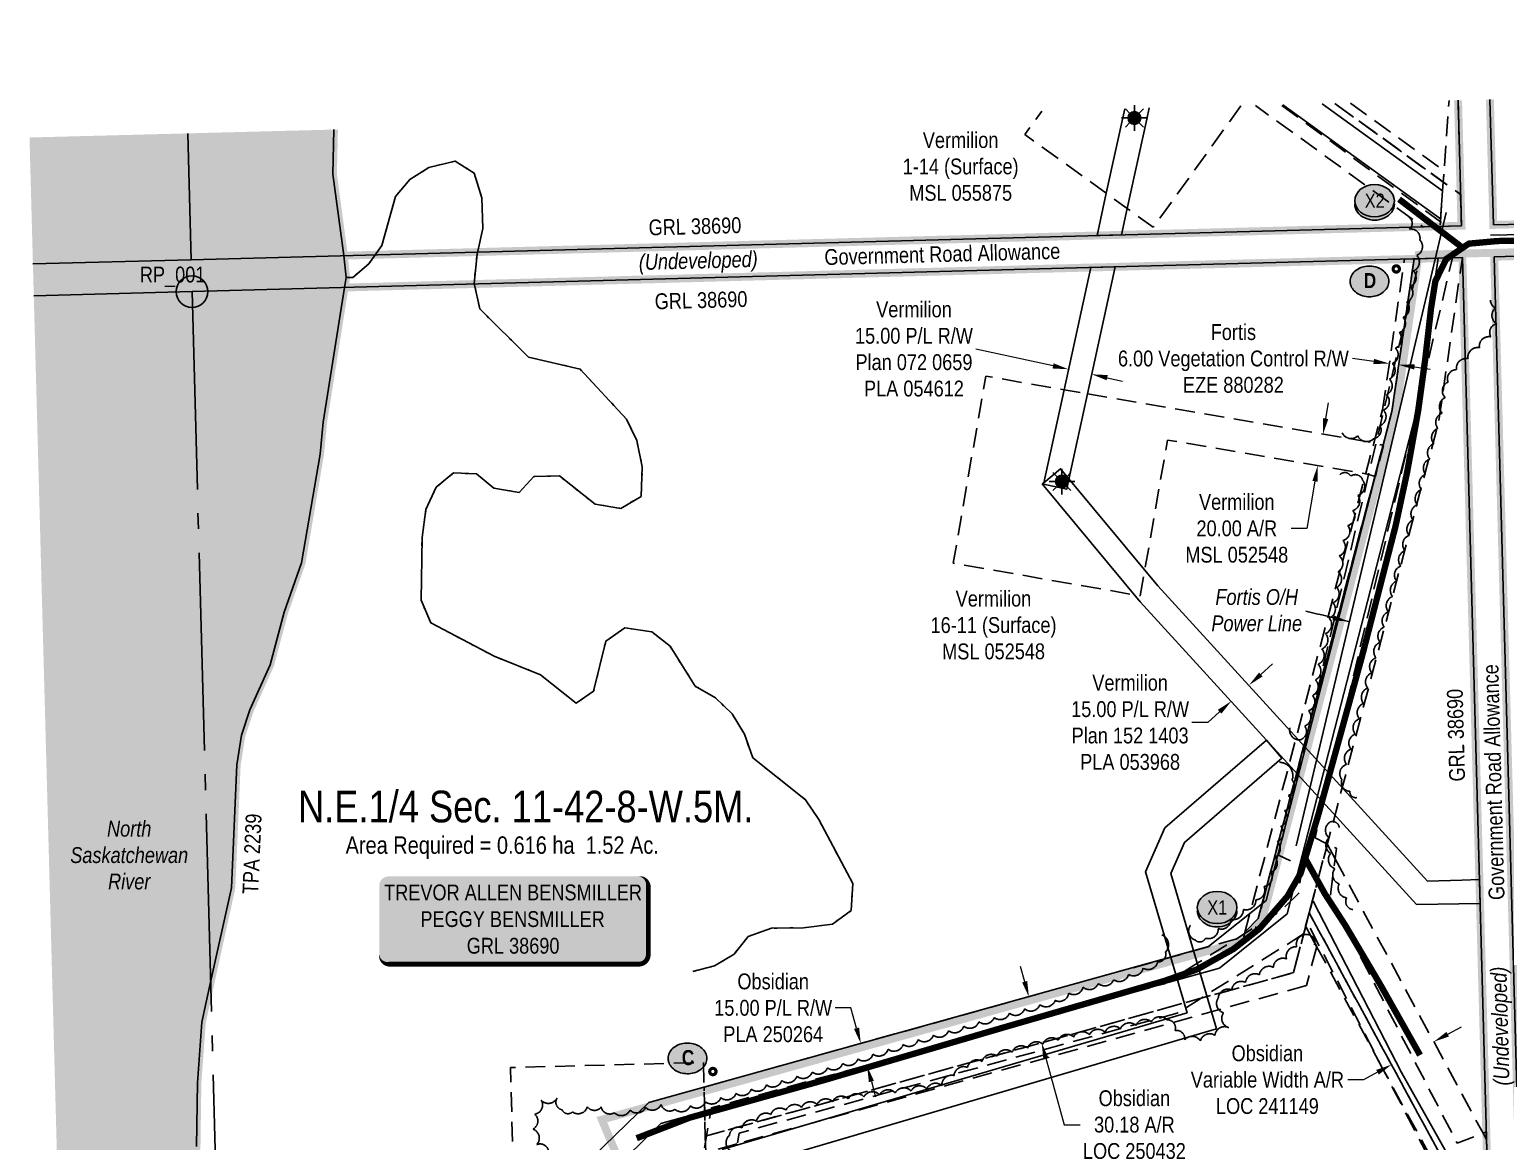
# Model space of a CAD drawing. Extents: x 632269 to 650517, y 5825252 to 5832959.
# Drawn here: x 632269 to 633201, y 5830186 to 5830888 of the extents above; entities that cross this region are included whole.
import ezdxf
from ezdxf.enums import TextEntityAlignment as Align

# ---------------------------------------------------------------- set-up
doc = ezdxf.new("R2010")
doc.units = 0
doc.header["$LTSCALE"] = 5
doc.header["$PDMODE"] = 35
doc.header["$PDSIZE"] = 10
for name, pattern in [('0', [1, 1, 0]), ('CENTERLINEX3', [5, 2.5, -1, 0.5, -1]), ('foc-ACCESSROAD', [3.75, 2.5, -1.25]), ('foc-FLOWLINE', [3.75, 2.5, -1.25]), ('foc-QUARTERLINE', [33, 25, -3, 2, -3]), ('foc-WHEELTRACKS', [2, 0.4, -1.6])]:
    doc.linetypes.add(name, pattern=pattern)
doc.layers.get('Defpoints').update_dxf_attribs({"color": 9})
for name, color, linetype in [('35', 37, 'Continuous'), ('AS-OWNER', 7, 'Continuous'), ('AS-POWER', 104, 'foc-POWER'), ('AS-POWER-T', 104, 'Continuous'), ('AS-ROADS', 254, 'Continuous'), ('C-AR', 13, 'foc-ACCESSROAD'), ('C-FLOWLINE', 13, 'foc-FLOWLINE'), ('C-RW', 13, 'Continuous'), ('C-SYMBOL', 7, 'Continuous'), ('C-WS', 13, 'foc-ACCESSROAD'), ('C-WS-S', 8, 'Continuous'), ('F-EZE', 190, 'foc-FLOWLINE'), ('F-RW', 190, 'Continuous'), ('F-VCE', 190, 'foc-FLOWLINE'), ('F-WS', 190, 'foc-ACCESSROAD'), ('L-AREAREQUIRED', 7, 'Continuous'), ('L-ROAD-T', 7, 'Continuous'), ('L-SEC', 7, 'Continuous'), ('L-SECQ', 8, 'foc-QUARTERLINE'), ('P-CROSSINGS', 250, 'Continuous'), ('P-PROPOSED-WL1', 10, 'Continuous'), ('P-STATION', 7, 'Continuous'), ('T-BUSH', 110, '0'), ('T-WATER', 160, 'Continuous'), ('T-WATER-H', 133, 'Continuous'), ('T-WATER-P3', 160, 'foc-WHEELTRACKS'), ('T-WATER-T', 170, 'Continuous')]:
    doc.layers.add(name, color=color, linetype=linetype)
doc.layers.add('AS-FMA BOUNDARY', color=7, linetype='CENTERLINEX3', true_color=0x008f47, transparency=0.7)
doc.layers.add('AS-TRAPPER BOUNDARY', color=7, linetype='CENTERLINEX3', true_color=0xb85c00, transparency=0.6)
for name, color, linetype, true_color in [('AS-FMA-T', 7, 'Continuous', 0x00b386), ('AS-TRAPPER-T', 7, 'Continuous', 0xc26100), ('P-PROPOSED-WL4', 7, 'Continuous', 0x5b5bc8)]:
    doc.layers.add(name, color=color, linetype=linetype, true_color=true_color)
for name, color, linetype, lineweight in [('C-AR-T', 13, 'Continuous', 9), ('C-RW-T', 13, 'Continuous', 9), ('F-RW-T', 190, 'Continuous', 9), ('F-VCE-T', 190, 'Continuous', 9), ('F-WS-T', 190, 'Continuous', 9), ('T-TEXT', 48, 'Continuous', 18)]:
    doc.layers.add(name, color=color, linetype=linetype, lineweight=lineweight)
doc.styles.add('100L', font='ARIALN.TTF', dxfattribs={"height": 11})
doc.styles.add('175L', font='ARIALN.TTF', dxfattribs={"height": 20})
doc.styles.add('80', font='ARIALN.TTF', dxfattribs={"height": 10})
doc.styles.add('80CG', font='ARIALN.TTF', dxfattribs={"height": 10})
doc.styles.add('80L', font='ARIALN.TTF', dxfattribs={"height": 10})
doc.styles.add('80LS', font='ARIALNI.TTF', dxfattribs={"height": 10})
doc.styles.add('BOLD', font='ARIALNB.TTF')
doc.styles.add('Crossing', font='ARIALN.TTF', dxfattribs={"height": 10})
doc.styles.add('foc-LtypeFont', font='ARIALN.TTF', dxfattribs={"height": 7.35})
doc.linetypes.add('foc-POWER', pattern='A,6,-1,["P",foc-LtypeFont,S=0.2,R=0,X=-0.625,Y=-0.75],-1.24,4', length=12.24)
doc.linetypes.add('foc-TOPO-flowdirection-NOLINE', pattern='A,0,[">",foc-LtypeFont,S=0.3,R=0,X=0,Y=-0.945],-20,[">",foc-LtypeFont,S=0.3,R=0,X=0,Y=-0.945],0', length=20)
doc.dimstyles.new('Compass 5 000', dxfattribs={"dimscale": 5, "dimtxt": 9, "dimasz": 2, "dimexe": 0.2, "dimexo": 0.0625, "dimgap": 0.5, "dimtad": 0, "dimtih": 1, "dimtoh": 1, "dimzin": 0, "dimdsep": 46, "dimtxsty": '80CG', "dimcen": 0.1, "dimse1": 1, "dimse2": 1, "dimclrd": 256, "dimclrt": 256, "dimaunit": 1, "dimadec": 4, "dimazin": 0, "dimtfac": 0.06, "dimtofl": 0, "dimtmove": 0, "dimatfit": 1, "dimfxl": 0.2, "dimtolj": 1, "dimtzin": 0, "dimlwd": -1, "dimarcsym": 0})

# ---------------------------------------------------------------- blocks, each defined once
blk = doc.blocks.new('label_road_undeveloped')
at = {"layer": 'L-ROAD-T', "style": '80L'}
blk.add_text('Government Road Allowance', height=10, dxfattribs=at).set_placement((0, 0), align=Align.MIDDLE_CENTER)
at = {"layer": 'T-TEXT', "style": '80LS'}
blk.add_text('(Undeveloped)', height=10, dxfattribs=at).set_placement((-154.19, 0), align=Align.MIDDLE_CENTER)
blk = doc.blocks.new('*D383')
at = {"layer": 'C-AR-T', "transparency": 16777216}
for p, q in [((633164.59, 5830253.79), (633173.39, 5830258.56)), ((633120.29, 5830229.79), (633111.5, 5830225.03)), ((633111.5, 5830225.03), (633101.5, 5830225.03))]:
    blk.add_line(p, q, dxfattribs=at)
for points in [[(633163.8, 5830255.26), (633165.39, 5830252.33), (633155.8, 5830249.03)], [(633119.5, 5830231.26), (633121.09, 5830228.33), (633129.09, 5830234.56)]]:
    blk.add_solid(points, dxfattribs=at)
at = {"layer": 'Defpoints', "color": 0, "transparency": 16777216}
for p in [(633153.69, 5830252.93), (633126.98, 5830238.45), (633129.09, 5830234.56)]:
    blk.add_point(p, dxfattribs=at)
at = {"layer": 'C-AR-T', "transparency": 16777216, "insert": (633050.72, 5830225.03), "char_height": 10, "width": 483.5832, "attachment_point": 5, "style": '80CG'}
blk.add_mtext('\\A1;Obsidian\\PVariable Width A/R\\PLOC 241149', dxfattribs=at)
blk = doc.blocks.new('*D384')
at = {"layer": 'C-AR-T', "transparency": 16777216}
for p, q in [((632897.44, 5830286.98), (632894.77, 5830296.62)), ((632910.83, 5830238.62), (632922.45, 5830196.63)), ((632922.45, 5830196.63), (632932.45, 5830196.63))]:
    blk.add_line(p, q, dxfattribs=at)
for points in [[(632899.04, 5830287.42), (632895.83, 5830286.53), (632900.11, 5830277.34)], [(632912.43, 5830239.07), (632909.22, 5830238.18), (632908.16, 5830248.26)]]:
    blk.add_solid(points, dxfattribs=at)
at = {"layer": 'Defpoints', "color": 0, "transparency": 16777216}
for p in [(632900.11, 5830277.34), (632753.42, 5830236.73), (632761.47, 5830207.65)]:
    blk.add_point(p, dxfattribs=at)
at = {"layer": 'C-AR-T', "transparency": 16777216, "insert": (632966.72, 5830196.63), "char_height": 10, "width": 452.2735, "attachment_point": 5, "style": '80CG'}
blk.add_mtext('\\A1;Obsidian\\P30.18 A/R\\PLOC 250432', dxfattribs=at)
blk = doc.blocks.new('*D387')
at = {"layer": 'C-RW-T', "transparency": 16777216}
for p, q in [((632787.68, 5830270.41), (632777.68, 5830270.41)), ((632791.24, 5830257.62), (632787.68, 5830270.41)), ((632800.62, 5830223.9), (632803.3, 5830214.27))]:
    blk.add_line(p, q, dxfattribs=at)
for points in [[(632792.85, 5830258.06), (632789.63, 5830257.17), (632793.92, 5830247.98)], [(632802.23, 5830224.35), (632799.02, 5830223.46), (632797.94, 5830233.54)]]:
    blk.add_solid(points, dxfattribs=at)
at = {"layer": 'Defpoints', "color": 0, "transparency": 16777216}
for p in [(632862.57, 5830267.09), (632793.92, 5830247.98), (632866.59, 5830252.64)]:
    blk.add_point(p, dxfattribs=at)
at = {"layer": 'C-RW-T', "transparency": 16777216, "insert": (632738.6, 5830270.41), "char_height": 10, "attachment_point": 5, "style": '80CG'}
blk.add_mtext('\\A1;Obsidian\\P15.00 P/L R/W\\PPLA 250264', dxfattribs=at)
blk = doc.blocks.new('*D391')
at = {"layer": 'Defpoints', "color": 0, "transparency": 16777216}
for p in [(633009.1, 5830507.51), (632997.94, 5830497.41), (633027.97, 5830464.21)]:
    blk.add_point(p, dxfattribs=at)
at = {"layer": 'F-RW-T', "transparency": 16777216}
for p, q in [((633046.55, 5830481.02), (633053.96, 5830487.73)), ((633020.55, 5830457.51), (633013.1, 5830450.76)), ((633013.1, 5830450.76), (633003.1, 5830450.76))]:
    blk.add_line(p, q, dxfattribs=at)
for points in [[(633045.43, 5830482.26), (633047.67, 5830479.79), (633039.13, 5830474.32)], [(633019.43, 5830458.74), (633021.67, 5830456.27), (633027.97, 5830464.21)]]:
    blk.add_solid(points, dxfattribs=at)
at = {"layer": 'F-RW-T', "transparency": 16777216, "insert": (632964.02, 5830450.76), "char_height": 10, "attachment_point": 5, "style": '80CG'}
blk.add_mtext('\\A1;Vermilion\\P15.00 P/L R/W\\PPlan 152 1403\\PPLA 053968', dxfattribs=at)
blk = doc.blocks.new('*D392')
at = {"layer": 'Defpoints', "color": 0, "transparency": 16777216}
for p in [(632929.17, 5830692.46), (632943.82, 5830689.27), (632925.11, 5830673.86)]:
    blk.add_point(p, dxfattribs=at)
at = {"layer": 'F-RW-T', "transparency": 16777216}
for p, q in [((632915.34, 5830675.99), (632866.58, 5830686.61)), ((632949.54, 5830668.54), (632959.31, 5830666.41))]:
    blk.add_line(p, q, dxfattribs=at)
for points in [[(632915.7, 5830677.62), (632914.99, 5830674.36), (632925.11, 5830673.86)], [(632949.89, 5830670.17), (632949.18, 5830666.91), (632939.77, 5830670.67)]]:
    blk.add_solid(points, dxfattribs=at)
at = {"layer": 'F-RW-T', "transparency": 16777216, "insert": (632827.5, 5830686.61), "char_height": 10, "attachment_point": 5, "style": '80CG'}
blk.add_mtext('\\A1;Vermilion\\P15.00 P/L R/W\\PPlan 072 0659\\PPLA 054612', dxfattribs=at)
blk = doc.blocks.new('*D395')
at = {"layer": 'Defpoints', "color": 0, "transparency": 16777216}
for p in [(633127.76, 5830677.47), (633128.24, 5830681.01), (633134.19, 5830680.21)]:
    blk.add_point(p, dxfattribs=at)
at = {"layer": 'F-VCE-T', "transparency": 16777216}
for p, q in [((633117.85, 5830678.8), (633104.4, 5830680.6)), ((633143.62, 5830675.34), (633153.54, 5830674.01))]:
    blk.add_line(p, q, dxfattribs=at)
for points in [[(633118.07, 5830680.45), (633117.63, 5830677.14), (633127.76, 5830677.47)], [(633143.85, 5830676.99), (633143.4, 5830673.69), (633133.71, 5830676.67)]]:
    blk.add_solid(points, dxfattribs=at)
at = {"layer": 'F-VCE-T', "transparency": 16777216, "insert": (633029.25, 5830680.6), "char_height": 10, "attachment_point": 5, "style": '80CG'}
blk.add_mtext('\\A1;Fortis\\P6.00 Vegetation Control R/W\\PEZE 880282', dxfattribs=at)
blk = doc.blocks.new('*D396')
at = {"layer": 'Defpoints', "color": 0, "transparency": 16777216}
for p in [(633059.26, 5830637.38), (633055.87, 5830617.5), (633082.47, 5830612.96)]:
    blk.add_point(p, dxfattribs=at)
at = {"layer": 'F-WS-T', "transparency": 16777216}
for p, q in [((633087.55, 5830642.69), (633089.24, 5830652.55)), ((633080.79, 5830603.1), (633075.7, 5830573.31)), ((633075.7, 5830573.31), (633065.7, 5830573.31))]:
    blk.add_line(p, q, dxfattribs=at)
for points in [[(633085.91, 5830642.97), (633089.19, 5830642.41), (633085.87, 5830632.83)], [(633079.15, 5830603.38), (633082.43, 5830602.82), (633082.47, 5830612.96)]]:
    blk.add_solid(points, dxfattribs=at)
at = {"layer": 'F-WS-T', "transparency": 16777216, "insert": (633031.4, 5830573.31), "char_height": 10, "attachment_point": 5, "style": '80CG'}
blk.add_mtext('\\A1;Vermilion\\P20.00 A/R\\PMSL 052548', dxfattribs=at)
blk = doc.blocks.new('GAS')
h = blk.add_hatch(color=255)
h.dxf.hatch_style = 1
edge = h.paths.add_edge_path()
edge.add_arc((0, 0), 0.9, 0, 360)
for p, q in [((-0.81, 0), (-1.62, 0)), ((-0.57, 0.57), (-1.14, 1.14)), ((0, 0.81), (0, 1.62)), ((0.57, 0.57), (1.14, 1.14)), ((1.62, 0), (0.81, 0)), ((-0.57, -0.57), (-1.14, -1.14)), ((0, -0.81), (0, -1.62)), ((1.14, -1.14), (0.57, -0.57))]:
    blk.add_line(p, q)
blk.add_circle((0, 0), 0.8)
blk = doc.blocks.new('AA')
at = {"const_width": 4}
blk.add_lwpolyline([(-1, 0, 1), (1, 0, 1)], format="xyb", close=True, dxfattribs=at)
blk.add_circle((0, 0), 2)
blk = doc.blocks.new('Route_Letters')
h = blk.add_hatch(color=255)
h.dxf.hatch_style = 1
edge = h.paths.add_edge_path()
edge.add_ellipse((-0.12, 0.46), major_axis=(-11.97, 0), ratio=0.789318, start_angle=0, end_angle=360)
at = {"color": 5}
blk.add_open_spline([(-12.34, 0.46), (-12.34, -0.25), (-12.24, -0.97), (-11.72, -2.79), (-11.14, -3.88), (-9.56, -5.81), (-8.54, -6.66), (-6.22, -8.02), (-4.9, -8.54), (-2.12, -9.17), (-0.66, -9.3), (2.22, -9.13), (3.64, -8.84), (6.27, -7.89), (7.48, -7.22), (9.54, -5.6), (10.38, -4.64), (11.6, -2.54), (11.97, -1.4), (12.18, 0.91), (12.02, 2.08), (11.2, 4.3), (10.54, 5.35), (8.8, 7.2), (7.72, 7.99), (5.29, 9.24), (3.93, 9.68), (1.11, 10.18), (-0.35, 10.23), (-3.22, 9.91), (-4.61, 9.55), (-7.16, 8.47), (-8.32, 7.75), (-10.24, 6.02), (-11, 5.02), (-12.05, 2.86), (-12.32, 1.7), (-12.34, 0.52), (-12.34, 0.49), (-12.34, 0.46)], degree=3, knots=[0, 0, 0, 0, 0.219529, 0.219529, 0.575727, 0.575727, 0.931924, 0.931924, 1.288121, 1.288121, 1.644318, 1.644318, 2.000515, 2.000515, 2.356712, 2.356712, 2.712909, 2.712909, 3.069107, 3.069107, 3.425304, 3.425304, 3.781501, 3.781501, 4.137698, 4.137698, 4.493895, 4.493895, 4.850092, 4.850092, 5.20629, 5.20629, 5.562487, 5.562487, 5.918684, 5.918684, 6.274881, 6.274881, 6.283185, 6.283185, 6.283185, 6.283185], dxfattribs=at)
at = {"color": 14, "style": 'BOLD'}
blk.add_attdef('A', text='', height=9.5, dxfattribs=at).set_placement((0.22, 0.98), align=Align.MIDDLE)
blk = doc.blocks.new('*U839')
h = blk.add_hatch(color=59)
edge = h.paths.add_edge_path()
edge.add_line((-79, -28.5), (79, -28.5))
edge.add_arc((79, -22.5), 6, 270, 360)
edge.add_line((85, -22.5), (85, 21))
edge.add_arc((79, 21), 6, 0, 90)
edge.add_line((79, 27), (-79, 27))
edge.add_arc((-79, 21), 6, 90, 180)
edge.add_line((-85, 21), (-85, -22.5))
edge.add_arc((-79, -22.5), 6, 180, 270)
at = {"color": 1, "flags": 128}
blk.add_lwpolyline([(-79, -28.5, 3, 3, 0), (79, -28.5, 3, 3, 0.414214), (85, -22.5, 3, 3, 0), (85, 21, 3, 0, 0.414214), (79, 27, 0, 0, 0), (-79, 27, 0, 0, 0.414214), (-85, 21, 0, 0, 0), (-85, -22.5, 0, 3, 0.414214)], format="xyseb", close=True, dxfattribs=at)
blk.add_lwpolyline([(-23.59, -2.98, 0, 7.5, 0), (0, 0, 0, 0, 0)], format="xyseb", dxfattribs=at)
at = {"color": 1, "style": '80'}
blk.add_attdef('ENTER_TEXT_001', (-37.03, -4.99), '', height=10, dxfattribs=at)
blk = doc.blocks.new('xing2')
h = blk.add_hatch(color=50)
h.dxf.hatch_style = 1
edge = h.paths.add_edge_path()
edge.add_ellipse((0, 0), major_axis=(-12.5, 0), ratio=0.816297, start_angle=0, end_angle=360)
h = blk.add_hatch(color=250)
h.dxf.hatch_style = 1
edge = h.paths.add_edge_path()
edge.add_ellipse((0, -2.05), major_axis=(-12.5, 0), ratio=0.816297, start_angle=0, end_angle=180)
edge.add_line((12.5, -2.05), (12.5, 0))
edge.add_ellipse((0, 0), major_axis=(-12.5, 0), ratio=0.816297, start_angle=0, end_angle=180, ccw=False)
edge.add_line((-12.5, 0), (-12.5, -2.05))
at = {"color": 250}
blk.add_ellipse((0, 0), major_axis=(-12.5, 0), ratio=0.816297, dxfattribs=at)
blk.add_ellipse((0, -2.05), major_axis=(-12.5, 0), ratio=0.816297, start_param=0, end_param=3.141593, dxfattribs=at)
at = {"color": 250, "style": 'Crossing'}
blk.add_attdef('CROSSING', text='', height=9, dxfattribs=at).set_placement((0.09, 0.02), align=Align.MIDDLE_CENTER)
at = {"color": 250, "style": 'Crossing', "flags": 1}
for tag, p in [('OWNER', (0.09, -12.49)), ('DESCRIPTION', (0.09, -25.77)), ('LOCATION', (0.09, -39.3)), ('DWG_REF', (0.09, -52.84))]:
    blk.add_attdef(tag, text='', height=9, dxfattribs=at).set_placement(p, align=Align.MIDDLE_CENTER)

msp = doc.modelspace()

# ---------------------------------------------------------------- hatches: boundary and pattern name
at = {"layer": 'P-PROPOSED-WL1', "linetype": 'Continuous'}
h = msp.add_hatch(color=256, dxfattribs=at)
h.dxf.hatch_style = 1
h.paths.add_polyline_path([(633143.391, 5830743.585), (633148.462, 5830743.72), (633134.27, 5830646.122), (633049.475, 5830324.253), (633035.427, 5830310.009), (632633.768, 5830198.22), (632669.413, 5830113.394), (632394.867, 5830106.308), (632392.074, 5830111.236), (632661.971, 5830118.202), (632626.962, 5830201.515), (633032.803, 5830314.467), (633044.981, 5830326.814), (633129.364, 5830647.122)])
at = {"layer": 'P-PROPOSED-WL4', "linetype": 'Continuous'}
h = msp.add_hatch(color=256, dxfattribs=at)
h.dxf.hatch_style = 1
h.paths.add_polyline_path([(634029.436, 5830766.486), (634013.416, 5830771.076), (633193.849, 5830749.917), (633173.734, 5830749.397), (633144.121, 5830748.604), (633143.391, 5830743.585), (633173.868, 5830744.401), (633193.978, 5830744.92)])
at = {"layer": 'T-WATER-H'}
h = msp.add_hatch(color=256, dxfattribs=at)
h.dxf.hatch_style = 1
h.paths.add_polyline_path([(632461.181, 5830825.267), (632460.555, 5830796.991), (632467.453, 5830745.641), (632468.847, 5830731.716), (632467.863, 5830725.529), (632454.337, 5830640.505), (632452.416, 5830620.301), (632452.416, 5830620.301), (632440.74, 5830551.469), (632429.74, 5830520.304), (632420.906, 5830487.186), (632408.131, 5830458.696), (632402.762, 5830442.722), (632399.759, 5830424.011), (632396.386, 5830346.258), (632383.306, 5830286.725), (632377.739, 5830261.386), (632374.94, 5830223.19), (632374.369, 5830182.943), (632374.445, 5830162.906), (632381.894, 5830129.197), (632387.827, 5830118.728), (632397.532, 5830101.607), (632416.026, 5830058.91), (632420.079, 5830041.663), (632468.012, 5829921.046), (632471.065, 5829905.798), (632481.507, 5829875.893), (632490.257, 5829844.215), (632500.6, 5829821.604), (632295.942, 5829816.143), (632268.897, 5830820.257)])

# ---------------------------------------------------------------- linework, layer by layer
at = {"layer": '35', "color": 3}
msp.add_circle((632371.524, 5830722.916), 10, dxfattribs=at)
at = {"layer": 'AS-FMA BOUNDARY', "const_width": 4.998, "flags": 128}
msp.add_lwpolyline([(632461.181, 5830825.267), (632460.555, 5830796.991), (632467.453, 5830745.641), (632468.847, 5830731.716), (632467.863, 5830725.529), (632454.337, 5830640.505), (632452.416, 5830620.301), (632452.416, 5830620.301), (632440.74, 5830551.469), (632429.74, 5830520.304), (632420.906, 5830487.186), (632408.131, 5830458.696), (632402.762, 5830442.722), (632399.759, 5830424.011), (632396.386, 5830346.258), (632383.306, 5830286.725), (632377.739, 5830261.386), (632374.94, 5830223.19), (632374.369, 5830182.943), (632374.445, 5830162.906), (632381.894, 5830129.197), (632387.827, 5830118.728), (632397.532, 5830101.607), (632416.026, 5830058.91), (632420.079, 5830041.663), (632468.012, 5829921.046), (632471.065, 5829905.798), (632481.507, 5829875.893), (632490.257, 5829844.215), (632500.6, 5829821.604)], dxfattribs=at)
at = {"layer": 'AS-POWER', "flags": 128}
for points in [[(633191.575, 5830758.502), (633307.161, 5830760.792), (633901.325, 5830776.014), (634015.439, 5830778.598), (634119.433, 5830753.545)], [(633068.938, 5830372.8), (633096.814, 5830490.739), (633122.33, 5830597.928), (633142.581, 5830683.631), (633163.689, 5830772.85)], [(633079.573, 5830337.786), (633135.454, 5830229.702), (633168.741, 5830170.511)]]:
    msp.add_lwpolyline(points, dxfattribs=at)
at = {"layer": 'AS-ROADS', "const_width": 3.999, "flags": 128}
for points in [[(634893.813, 5830798.378), (633261.686, 5830755.777), (633196.113, 5830754.862), (633177.98, 5830753.215), (633163.71, 5830743.523), (633156.805, 5830729.518), (633154.085, 5830712.383), (633150.484, 5830680.81), (633145.966, 5830647.659), (633138.99, 5830608.88), (633131.59, 5830574.458), (633110.306, 5830491.837), (633082.854, 5830392.305), (633071.751, 5830355.499), (633063.283, 5830340.777), (633045.646, 5830320.391), (633029.354, 5830307.668), (633006.126, 5830294.686), (632985.832, 5830287.528), (632882.705, 5830257.657), (632770.508, 5830224.73), (632685.827, 5830201.061), (632652.35, 5830188.099)], [(633133.881, 5830781.278), (633174.548, 5830750.208)], [(633074.576, 5830364.865), (633087.061, 5830342.472), (633099.799, 5830322.79), (633122.281, 5830284.679), (633147.153, 5830240.589)]]:
    msp.add_lwpolyline(points, dxfattribs=at)
at = {"layer": 'AS-TRAPPER BOUNDARY', "const_width": 4.998, "flags": 128}
for points in [[(633191.259, 5830844.288), (633193.428, 5830765.029), (633993.421, 5830785.681), (634793.459, 5830806.151), (634791.269, 5830885.972)], [(633171.15, 5830843.764), (633173.329, 5830764.51), (632467.453, 5830745.641)], [(633218.717, 5829840.596), (633193.977, 5830744.951), (634794.011, 5830786.042), (634815.881, 5829982.386), (634837.944, 5829178.592), (634037.924, 5829157.725), (633937.958, 5829155.124)], [(632467.858, 5830725.496), (633173.868, 5830744.401), (633195.859, 5829940.523), (632468.012, 5829921.046)]]:
    msp.add_lwpolyline(points, dxfattribs=at)
at = {"layer": 'C-AR', "flags": 128}
msp.add_lwpolyline([(633093.386, 5830841.738), (633161.786, 5830792.187), (633172.774, 5830784.403), (633173.318, 5830764.503), (633163.833, 5830764.248), (633159.763, 5830764.138), (633148.991, 5830763.849), (633043.159, 5830840.429)], dxfattribs=at)
msp.add_lwpolyline([(632694.913, 5830220.426), (633032.803, 5830314.467), (633044.981, 5830326.814), (633129.364, 5830647.115), (633143.391, 5830743.585), (633173.868, 5830744.401), (633158.974, 5830641.082), (633067.199, 5830292.723), (632695.724, 5830189.335)], close=True, dxfattribs=at)
at = {"layer": 'C-AR'}
msp.add_lwpolyline([(633180.346, 5830166.045), (633168.571, 5830161.683), (633077.135, 5830330.44), (633081.374, 5830346.439), (633088.599, 5830373.712), (633093.455, 5830364.622), (633186.95, 5830191.251), (633189.11, 5830187.245), (633189.56, 5830170.81), (633189.596, 5830169.471), (633180.346, 5830166.045)], close=True, dxfattribs=at)
at = {"layer": 'C-FLOWLINE', "flags": 128}
msp.add_lwpolyline([(633171.15, 5830843.764), (633172.78, 5830784.163), (633173.318, 5830764.503), (633163.833, 5830764.248), (633159.763, 5830764.139), (633159.974, 5830767.077), (633161.773, 5830792.136), (633162.279, 5830799.184), (633165.469, 5830843.616)], dxfattribs=at)
at = {"layer": 'C-RW'}
msp.add_lwpolyline([(633085.319, 5830841.527), (633161.366, 5830786.471), (633160.102, 5830768.874), (633060.511, 5830840.881)], dxfattribs=at)
at = {"layer": 'C-RW', "flags": 128}
msp.add_lwpolyline([(632624.701, 5830176.385), (632635.155, 5830165.635), (632667.715, 5830197.296), (633020.547, 5830295.495), (633063.147, 5830329.81), (633144.087, 5830644.165), (633158.603, 5830743.992), (633143.391, 5830743.585), (633129.364, 5830647.122), (633049.866, 5830338.367), (633013.548, 5830309.112), (632660.006, 5830210.716)], close=True, dxfattribs=at)
at = {"layer": 'C-WS', "flags": 128}
msp.add_lwpolyline([(632575.881, 5830110.98), (632572.717, 5830232.75), (632694.508, 5830235.947), (632695.724, 5830189.335), (632697.686, 5830114.124)], close=True, dxfattribs=at)
at = {"layer": 'F-EZE', "flags": 128}
for points in [[(633093.298, 5830841.735), (633161.773, 5830792.136), (633172.78, 5830784.163), (633173.318, 5830764.503), (633163.833, 5830764.248), (633159.974, 5830767.077), (633059.335, 5830840.851)], [(633103.179, 5830841.993), (633162.279, 5830799.184), (633161.773, 5830792.136), (633093.298, 5830841.735)], [(632766.393, 5829828.634), (632725.728, 5829923.857), (632671.53, 5830050.769), (632674.028, 5830064.676), (632678.857, 5830091.56), (632682.717, 5830113.057), (632683.727, 5830118.674), (632684.164, 5830121.11), (632690.448, 5830156.096), (632699.642, 5830207.293), (632985.663, 5830285.644), (632993.552, 5830290.578), (632996.809, 5830292.616), (633006.75, 5830298.834), (633030.547, 5830313.717), (633036.008, 5830317.132), (633043.456, 5830321.791), (633059.183, 5830331.626), (633070.47, 5830342.782), (633072.65, 5830359.639), (633057.732, 5830366.986), (633114.633, 5830607.33), (633119.289, 5830626.997), (633138.893, 5830709.811), (633146.91, 5830743.679), (633167.591, 5830744.233), (633080.86, 5830377.884), (633088.644, 5830373.881), (633094.313, 5830371.259), (633093.455, 5830364.622), (633090.261, 5830339.911), (633170.598, 5830184.882), (633186.95, 5830191.251), (633188.979, 5830192.041), (633189.11, 5830187.245), (633189.56, 5830170.81), (633179.84, 5830167.024), (633190.212, 5830146.965), (633191.339, 5830105.762), (633191.47, 5830100.991), (633161.418, 5830159.022), (633123.286, 5830232.657), (633077.315, 5830321.435), (633075.929, 5830320.064), (633073.839, 5830317.999), (633071.662, 5830315.849), (633012.631, 5830278.927), (633008.236, 5830276.178), (632999.432, 5830270.672), (632993.777, 5830267.135), (632717.093, 5830191.343), (632715.941, 5830184.931), (632715.535, 5830182.672), (632711.442, 5830159.879), (632697.939, 5830084.698), (632693.066, 5830057.571), (632692.267, 5830053.121), (632747.211, 5829924.462), (632786.027, 5829833.57), (632787.892, 5829829.202)]]:
    msp.add_lwpolyline(points, dxfattribs=at)
at = {"layer": 'F-RW'}
for points in [[(632976.152, 5830839.098), (632974.545, 5830831.774), (632962.207, 5830775.429), (632958.553, 5830758.74), (632943.108, 5830758.325), (632948.953, 5830785.015), (632960.62, 5830838.279)], [(632769.523, 5829828.716), (632770.489, 5829832.918), (632776.174, 5829857.647), (632748.337, 5829924.494), (632731.233, 5829966.279), (632665.569, 5830122.542), (632706.906, 5830181.113), (632999.984, 5830267.338), (632973.833, 5830356.429), (632985.971, 5830384.096), (633050.136, 5830439.598), (633059.946, 5830428.257), (632998.342, 5830374.97), (632989.76, 5830355.409), (633018.593, 5830257.182), (632716.147, 5830168.201), (632682.601, 5830120.669), (632746.467, 5829968.691), (632764.394, 5829924.946), (632791.867, 5829858.974), (632786.158, 5829834.14), (632785.005, 5829829.126)]]:
    msp.add_lwpolyline(points, dxfattribs=at)
for points in [[(632925.393, 5830604.675), (632923.962, 5830598.107), (632909.309, 5830601.298), (632909.495, 5830602.154), (632922.294, 5830660.912), (632939.108, 5830738.1), (632954.547, 5830738.515), (632937.081, 5830658.333), (632925.536, 5830605.333), (632925.393, 5830604.675)], [(633151.789, 5830350.482), (633173.43, 5830351.022), (633184.715, 5830351.581), (633185.155, 5830336.32), (633144.881, 5830335.808), (633050.136, 5830439.598), (632970.382, 5830526.975), (632908.571, 5830601.377), (632909.495, 5830602.154), (632920.105, 5830610.959), (632981.457, 5830537.084), (633151.789, 5830350.482)]]:
    msp.add_lwpolyline(points, close=True, dxfattribs=at)
at = {"layer": 'F-VCE'}
for points in [[(633042.434, 5830317.147), (633035.741, 5830315.284), (633036.271, 5830317.296), (633123.477, 5830648.314), (633137.306, 5830743.422), (633143.391, 5830743.585), (633129.364, 5830647.115), (633043.697, 5830321.941), (633042.434, 5830317.147)], [(632715.876, 5830184.567), (632695.993, 5830179.034), (632695.724, 5830189.335), (633067.199, 5830292.723), (633074.901, 5830321.96), (633075.929, 5830320.064), (633081.857, 5830309.121), (633075.405, 5830284.63), (632715.876, 5830184.567)], [(633168.571, 5830161.683), (633162.888, 5830159.569), (633123.287, 5830232.657), (633081.844, 5830309.145), (633075.929, 5830320.064), (633074.893, 5830321.976), (633077.135, 5830330.44), (633168.571, 5830161.683)]]:
    msp.add_lwpolyline(points, close=True, dxfattribs=at)
at = {"layer": 'F-WS', "flags": 128}
msp.add_lwpolyline([(633034.029, 5830840.191), (632978.607, 5830763.568), (632962.207, 5830775.429), (632948.953, 5830785.015), (632897.59, 5830822.164), (632908.259, 5830836.915)], dxfattribs=at)
msp.add_lwpolyline([(632937.081, 5830658.333), (633118.334, 5830627.247), (633124.142, 5830625.723), (633118.958, 5830606.194), (633113.151, 5830607.719), (632987.628, 5830629.16), (632973.567, 5830548.541), (632973.407, 5830547.624), (632970.458, 5830530.72), (632968.753, 5830531.018), (632967.623, 5830531.215), (632852.265, 5830551.373), (632872.884, 5830669.526), (632922.294, 5830660.912), (632937.081, 5830658.333)], close=True, dxfattribs=at)
at = {"layer": 'L-SEC'}
for p, q in [((633191.259, 5830844.288), (633193.428, 5830765.029)), ((633171.149, 5830843.764), (633173.318, 5830764.51)), ((633193.428, 5830765.029), (633993.452, 5830785.689)), ((632370.986, 5830743.026), (633173.329, 5830764.51)), ((633193.978, 5830744.92), (633993.971, 5830765.578)), ((632271.049, 5830740.361), (632370.988, 5830743.026)), ((632371.524, 5830722.916), (633173.868, 5830744.401)), ((633173.868, 5830744.401), (633195.859, 5829940.523)), ((633193.977, 5830744.951), (633215.968, 5829941.073)), ((632271.591, 5830720.252), (632371.524, 5830722.916))]:
    msp.add_line(p, q, dxfattribs=at)
at = {"layer": 'L-SECQ'}
for p, q in [((632368.826, 5830822.861), (632370.986, 5830743.026)), ((632371.524, 5830722.916), (632392.367, 5829949.03))]:
    msp.add_line(p, q, dxfattribs=at)
at = {"layer": 'T-BUSH', "flags": 128}
for points in [[(633098.021, 5830633.71, 0.5205671), (633107.826, 5830631.761, 0.5205671), (633117.63, 5830629.812, 0.5205671), (633121.842, 5830638.318, 0.5205671), (633124.127, 5830648.02, 0.5205671), (633125.975, 5830657.844, 0.5205671), (633127.823, 5830667.669, 0.5205671), (633129.671, 5830677.493, 0.5205671), (633131.66, 5830687.287, 0.5205671), (633134.04, 5830696.996, 0.5205671), (633136.42, 5830706.706, 0.5205671), (633138.801, 5830716.415, 0.5205671), (633141.017, 5830726.161, 0.5205671), (633143.021, 5830735.955, 0.5205671), (633145.026, 5830745.748, 0.5205671), (633147.031, 5830755.542, 0.5205671), (633140.371, 5830762.435, 0.5205671), (633140.136, 5830769.866, 0.5205671)], [(633191.575, 5830717.518, 0.2578124), (633194.667, 5830712.493, 0.5205671), (633195.63, 5830702.542, 0.5205671), (633191.867, 5830694.35, 0.5205671), (633184.636, 5830687.447, 0.5205671), (633177.405, 5830680.544, 0.5205671), (633170.174, 5830673.642, 0.5205671), (633164.802, 5830665.735, 0.5205671), (633162.991, 5830655.903, 0.5205671), (633161.068, 5830646.098, 0.5205671), (633158.461, 5830636.447, 0.5205671), (633155.855, 5830626.796, 0.5205671), (633153.248, 5830617.145, 0.5205671), (633150.641, 5830607.494, 0.5205671), (633148.034, 5830597.843, 0.5205671), (633145.427, 5830588.192, 0.5205671), (633142.82, 5830578.542, 0.5205671), (633140.214, 5830568.891, 0.5205671), (633137.607, 5830559.24, 0.5205671), (633135, 5830549.589, 0.5205671), (633132.393, 5830539.938, 0.5205671), (633129.786, 5830530.287, 0.5205671), (633127.18, 5830520.636, 0.5205671), (633124.573, 5830510.986, 0.5205671), (633121.953, 5830501.338, 0.5205671), (633119.333, 5830491.691, 0.5205671), (633116.713, 5830482.044, 0.5205671), (633114.092, 5830472.397, 0.5205671), (633111.472, 5830462.749, 0.5205671), (633108.852, 5830453.102, 0.5205671), (633106.232, 5830443.455, 0.5205671), (633103.546, 5830433.827, 0.5205671), (633100.664, 5830424.254, 0.5205671), (633097.782, 5830414.682, 0.5205671), (633102.861, 5830407.267, 0.5205671), (633107.142, 5830403.286)], [(633064.928, 5830447.257, 0.5205671), (633071.565, 5830439.782, 0.5205671), (633074.296, 5830448.451, 0.5205671), (633076.781, 5830458.133, 0.5205671), (633079.266, 5830467.816, 0.5205671), (633081.095, 5830477.629, 0.5205671), (633082.723, 5830487.484, 0.5205671), (633085.08, 5830497.199, 0.5205671), (633087.437, 5830506.914, 0.5205671), (633089.793, 5830516.629, 0.5205671), (633092.15, 5830526.344, 0.5205671), (633094.507, 5830536.059, 0.5205671), (633095.419, 5830546, 0.5205671), (633096.141, 5830555.97, 0.5205671), (633098.471, 5830565.623, 0.5205671), (633101.599, 5830575.118, 0.5205671), (633104.727, 5830584.612, 0.5205671), (633107.855, 5830594.107, 0.5205671), (633110.983, 5830603.602, 0.5205671), (633103.339, 5830606.378, 0.5205671), (633096.613, 5830607.306, 0.5205671)], [(633002.262, 5830322.78, 0.5205671), (633005.213, 5830313.229, 0.5205671), (633011.675, 5830314.464, 0.5205671), (633019.683, 5830320.449, 0.5205671), (633027.641, 5830326.498, 0.5205671), (633035.548, 5830332.615, 0.5205671), (633043.454, 5830338.732, 0.5205671), (633048.624, 5830347.069, 0.5205671), (633052.977, 5830356.068, 0.5205671), (633055.561, 5830365.571, 0.5205671), (633056.951, 5830375.453, 0.5205671), (633059.291, 5830385.172, 0.5205671), (633061.631, 5830394.891, 0.5205671), (633063.971, 5830404.61, 0.5205671), (633066.31, 5830414.329, 0.5205671), (633058.296, 5830425.565, 0.5205671)], [(633096.105, 5830384.307, 0.5205671), (633090.189, 5830387.761, 0.5205671), (633089.717, 5830377.874, 0.5205671), (633090.685, 5830368.001, 0.5205671), (633093.288, 5830358.349, 0.5205671), (633096.11, 5830348.783, 0.5205671), (633100.764, 5830339.935, 0.5205671), (633104.672, 5830332.504, 0.5205671)], [(632576.054, 5830135.818, 0.4937487), (632571.104, 5830142.488, 0.5205671), (632575.158, 5830151.626, 0.5205671), (632581.265, 5830159.382, 0.5205671), (632589.084, 5830165.464, 0.5205671), (632597.696, 5830170.54, 0.5205671), (632596.805, 5830179.129, 0.5205671), (632589.372, 5830184.123, 0.5205671), (632586.941, 5830193.82, 0.5205671), (632587.986, 5830203.262, 0.5205671), (632592.146, 5830212.058, 0.5205671), (632602.055, 5830213.38, 0.5205671), (632605.278, 5830206.02, 0.5205671), (632611.808, 5830204.679, 0.5205671), (632621.226, 5830208.032, 0.5205671), (632629.957, 5830207.843, 0.5205671), (632638.292, 5830204.183, 0.5205671), (632648.151, 5830205.835, 0.5205671), (632657.999, 5830207.549, 0.5205671), (632667.821, 5830209.412, 0.5205671), (632676.61, 5830206.338, 0.5205671), (632686.201, 5830208.549, 0.5205671), (632695.857, 5830211.139, 0.5205671), (632705.513, 5830213.728, 0.5205671), (632715.144, 5830216.405, 0.5205671), (632724.768, 5830219.108, 0.5205671), (632734.393, 5830221.812, 0.5205671), (632744.017, 5830224.515, 0.5205671), (632753.641, 5830227.218, 0.5205671), (632763.265, 5830229.921, 0.5205671), (632772.888, 5830232.63, 0.5205671), (632782.508, 5830235.348, 0.5205671), (632792.105, 5830238.144, 0.5205671), (632801.623, 5830241.2, 0.5205671), (632811.141, 5830244.256, 0.5205671), (632820.659, 5830247.313, 0.5205671), (632830.179, 5830250.362, 0.5205671), (632839.767, 5830253.192, 0.5205671), (632849.355, 5830256.022, 0.5205671), (632858.943, 5830258.852, 0.5205671), (632868.53, 5830261.682, 0.5205671), (632878.149, 5830264.404, 0.5205671), (632887.778, 5830267.09, 0.5205671), (632897.408, 5830269.776, 0.5205671), (632907.037, 5830272.462, 0.5205671), (632916.666, 5830275.148, 0.5205671), (632925.247, 5830279.786, 0.5205671), (632934.26, 5830283.501, 0.5205671), (632943.977, 5830285.849, 0.5205671), (632953.694, 5830288.196, 0.5205671), (632963.07, 5830291.566, 0.5205671), (632972.244, 5830295.536, 0.5205671), (632981.419, 5830299.506, 0.5205671), (632986.412, 5830305.643, 0.5205671), (632984.132, 5830316.541)], [(633080.435, 5830310.231, 0.5205671), (633075.591, 5830316.766, 0.5205671), (633069.211, 5830309.07, 0.5205671), (633062.831, 5830301.374, 0.5205671), (633054.498, 5830296.069, 0.5205671), (633045.682, 5830291.356, 0.5205671), (633036.903, 5830286.575, 0.5205671), (633028.158, 5830281.732, 0.5205671), (633019.731, 5830276.769, 0.5205671), (633023.079, 5830267.35, 0.5205671), (633026.295, 5830257.979, 0.5205671), (633017.581, 5830253.081, 0.5205671), (633008.426, 5830249.571, 0.5205671), (632998.504, 5830250.18, 0.5205671), (632992.406, 5830256.141, 0.5205671), (632987.262, 5830262.941, 0.5205671), (632977.417, 5830261.565, 0.5205671), (632967.661, 5830259.385, 0.5205671), (632957.905, 5830257.205, 0.5205671), (632948.149, 5830255.025, 0.5205671), (632938.279, 5830253.467, 0.5205671), (632928.385, 5830252.035, 0.5205671), (632918.596, 5830250.087, 0.5205671), (632908.924, 5830247.558, 0.5205671), (632899.253, 5830245.029, 0.5205671), (632889.581, 5830242.5, 0.5205671), (632879.91, 5830239.971, 0.5205671), (632870.506, 5830236.644, 0.5205671), (632861.268, 5830232.823, 0.5205671), (632852.83, 5830227.678, 0.5205671), (632845.143, 5830221.286, 0.5205671), (632835.586, 5830219.212, 0.5205671), (632825.666, 5830217.972, 0.5205671), (632815.746, 5830216.732, 0.5205671), (632805.827, 5830215.492, 0.5205671), (632795.907, 5830214.252, 0.5205671), (632785.995, 5830212.967, 0.5205671), (632776.159, 5830211.179, 0.5205671), (632766.324, 5830209.391, 0.5205671), (632756.488, 5830207.603, 0.5205671), (632746.653, 5830205.815, 0.5205671), (632737.101, 5830203.137, 0.5205671), (632728.047, 5830198.9, 0.5205671), (632718.985, 5830194.678, 0.5205671), (632710.948, 5830189.881, 0.5205671), (632711.961, 5830179.936, 0.5205671), (632712.975, 5830169.99, 0.5205671), (632712.386, 5830160.374, 0.5205671), (632707.54, 5830151.63, 0.5205671), (632700.724, 5830144.36, 0.5205671), (632693.705, 5830137.242, 0.5205671), (632687.943, 5830129.457, 0.5205671), (632685.256, 5830119.836, 0.5205671), (632686.751, 5830110.686, 0.5205671), (632691.422, 5830101.847, 0.5205671), (632696.967, 5830091.353, 0.5205671)]]:
    msp.add_lwpolyline(points, format="xyb", dxfattribs=at)
at = {"layer": 'T-WATER'}
msp.add_lwpolyline([(632461.181, 5830825.267), (632460.555, 5830796.991), (632467.453, 5830745.641), (632468.847, 5830731.716), (632467.863, 5830725.529), (632454.337, 5830640.505), (632452.416, 5830620.301), (632452.416, 5830620.301), (632440.74, 5830551.469), (632429.74, 5830520.304), (632420.906, 5830487.186), (632408.131, 5830458.696), (632402.762, 5830442.722), (632399.759, 5830424.011), (632396.386, 5830346.258), (632383.306, 5830286.725), (632377.739, 5830261.386), (632374.94, 5830223.19), (632374.369, 5830182.943)], dxfattribs=at)
at = {"layer": 'T-WATER-P3', "flags": 128}
msp.add_lwpolyline([(632687.916, 5830293.466), (632701.438, 5830296.919), (632713.9, 5830304.355), (632722.883, 5830315.503), (632737.509, 5830320.856), (632757.649, 5830320.932), (632776.014, 5830323.356), (632787.817, 5830331.967), (632788.865, 5830349.101), (632767.333, 5830389.425), (632759.048, 5830401.946), (632725.667, 5830428.43), (632720.445, 5830443.383), (632712.616, 5830456.102), (632702.116, 5830466.262), (632689.404, 5830473.666), (632673.42, 5830498.844), (632661.944, 5830507.955), (632644.802, 5830510.568), (632632.933, 5830502.154), (632625.139, 5830470.414), (632614.115, 5830462.985), (632591.556, 5830480.878), (632562.349, 5830492.6), (632522.384, 5830513.567), (632516.183, 5830528.058), (632516.821, 5830567.616), (632519.305, 5830585.281), (632525.792, 5830599.297), (632536.743, 5830608.361), (632551.262, 5830607.827), (632562.084, 5830598.781), (632578.049, 5830596.03), (632587.427, 5830606.135), (632603.577, 5830606.458), (632626.072, 5830588.629), (632642.298, 5830585.946), (632655.217, 5830593.579), (632655.932, 5830612.151), (632652.405, 5830628.875), (632645.881, 5830642.384), (632616.6, 5830673.983), (632584.008, 5830681.575), (632553.294, 5830711.926), (632549.703, 5830728.127), (632551.53, 5830746.506), (632555.197, 5830762.736), (632554.537, 5830782.085), (632549.836, 5830797.759), (632537.775, 5830805.363), (632521.117, 5830801.312), (632509.048, 5830793.681), (632500.064, 5830782.989), (632491.418, 5830752.03), (632483.222, 5830740.491), (632473.053, 5830731.823), (632468.847, 5830731.716)], dxfattribs=at)
at = {"layer": 'T-WATER-P3', "linetype": 'foc-TOPO-flowdirection-NOLINE', "flags": 128}
msp.add_lwpolyline([(632687.916, 5830293.466), (632701.438, 5830296.919), (632713.9, 5830304.355), (632722.883, 5830315.503), (632737.509, 5830320.856), (632757.649, 5830320.932), (632776.014, 5830323.356), (632787.817, 5830331.967), (632788.865, 5830349.101), (632767.333, 5830389.425), (632759.048, 5830401.946), (632725.667, 5830428.43), (632720.445, 5830443.383), (632712.616, 5830456.102), (632702.116, 5830466.262), (632689.404, 5830473.666), (632673.42, 5830498.844), (632661.944, 5830507.955), (632644.802, 5830510.568), (632632.933, 5830502.154), (632625.139, 5830470.414), (632614.115, 5830462.985), (632591.556, 5830480.878), (632562.349, 5830492.6), (632522.384, 5830513.567), (632516.183, 5830528.058), (632516.821, 5830567.616), (632519.305, 5830585.281), (632525.792, 5830599.297), (632536.743, 5830608.361), (632551.262, 5830607.827), (632562.084, 5830598.781), (632578.049, 5830596.03), (632587.427, 5830606.135), (632603.577, 5830606.458), (632626.072, 5830588.629), (632642.298, 5830585.946), (632655.217, 5830593.579), (632655.932, 5830612.151), (632652.405, 5830628.875), (632645.881, 5830642.384), (632616.6, 5830673.983), (632584.008, 5830681.575), (632553.294, 5830711.926), (632549.703, 5830728.127), (632551.53, 5830746.506), (632555.197, 5830762.736), (632554.537, 5830782.085), (632549.836, 5830797.759), (632537.775, 5830805.363), (632521.117, 5830801.312), (632509.048, 5830793.681), (632500.064, 5830782.989), (632491.418, 5830752.03), (632483.222, 5830740.491), (632473.053, 5830731.823), (632468.847, 5830731.716)], dxfattribs=at)

# ---------------------------------------------------------------- block references
at = {"layer": 'AS-OWNER'}
ref = msp.add_blockref('*U839', (632574.718, 5830326.531), dxfattribs=dict(at, xscale=0.999675, yscale=0.999675, zscale=0.999675))
ref.add_attrib('ENTER_TEXT_001', 'TREVOR ALLEN BENSMILLER', (632492.855, 5830338.371), dxfattribs={"layer": '0', "color": 1, "height": 9.99675, "style": '80'})
ref.add_attrib('ENTER_TEXT_002', 'PEGGY BENSMILLER', (632515.774, 5830321.532), dxfattribs={"layer": '0', "color": 1, "height": 9.99675, "style": '80'})
ref.add_attrib('ENTER_TEXT_003', 'GRL 38690', (632545.048, 5830304.694), dxfattribs={"layer": '0', "color": 1, "height": 9.9968, "style": '80'})
at = {"layer": 'C-WS-S', "xscale": 4.999999999999962, "yscale": 4.999999999999962, "zscale": 4.999999999999962}
for p in [(632966.763, 5830832.578), (632920.916, 5830602.942)]:
    msp.add_blockref('GAS', p, dxfattribs=at)
at = {"layer": 'L-ROAD-T', "rotation": 91.53707647304364}
msp.add_blockref('label_road_undeveloped', (633193.543, 5830413.033), dxfattribs=at)
at = {"layer": 'P-CROSSINGS', "color": 3}
for p, values in [((633118.427, 5830780.309), {'CROSSING': 'X2'}), ((633018.973, 5830333.845), {'CROSSING': 'X1'})]:
    msp.add_blockref('xing2', p, dxfattribs=at).add_auto_attribs(values)
at = {"layer": 'P-STATION'}
ref = msp.add_blockref('Route_Letters', (633115.298, 5830728.886), dxfattribs=dict(at, xscale=0.9993181160249874, yscale=0.9993181160249874, zscale=0.9993181160249874))
ref.add_attrib('A', 'D', dxfattribs={"layer": '0', "color": 170, "height": 9.494, "style": 'BOLD'}).set_placement((633115.522, 5830729.861), align=Align.MIDDLE)
at = {"layer": 'P-STATION', "xscale": 0.9993181160249874, "yscale": 0.9993181160249874, "zscale": 0.9993181160249874}
for p in [(633132.126, 5830737.233), (632700.505, 5830230.217)]:
    msp.add_blockref('AA', p, dxfattribs=at)
at = {"layer": 'P-STATION'}
ref = msp.add_blockref('Route_Letters', (632684.562, 5830238.073), dxfattribs=dict(at, xscale=0.9993181160249874, yscale=0.9993181160249874, zscale=0.9993181160249874))
ref.add_attrib('A', 'C', dxfattribs={"layer": '0', "color": 170, "height": 9.494, "style": 'BOLD'}).set_placement((632684.786, 5830239.048), align=Align.MIDDLE)

# ---------------------------------------------------------------- texts
at = {"layer": '35', "color": 3, "style": '80'}
msp.add_attdef('RP_001', (632338.594, 5830728.67), 'RP', height=10, dxfattribs=at)
at = {"layer": 'AS-FMA-T', "insert": (632409.489, 5830367.7), "char_height": 9.99669, "width": 52.41552, "attachment_point": 5, "rotation": 87.516124, "style": '80CG'}
msp.add_mtext('\\A1;TPA 2239', dxfattribs=at)
at = {"layer": 'AS-TRAPPER-T', "char_height": 9.99669, "width": 58.10941, "attachment_point": 5, "style": '80CG'}
for insert, rotation in [((632689.179, 5830764.092), 1.53384), ((632693.035, 5830717.428), 1.53384), ((633169.894, 5830442.705), 91.567008)]:
    msp.add_mtext('\\A1;GRL 38690', dxfattribs=dict(at, insert=insert, rotation=rotation))
at = {"layer": 'C-SYMBOL', "color": 3, "style": '175L'}
msp.add_text('N.E.1/4 Sec. 11-42-8-W.5M.', height=19.9935, dxfattribs=at).set_placement((632582.297, 5830381.632), align=Align.BOTTOM_CENTER)
at = {"layer": 'F-WS-T', "char_height": 9.99669, "width": 78.9688, "attachment_point": 5, "rotation": 0.092594, "style": '80CG'}
for s, insert in [('\\A1;Vermilion\\P1-14 (Surface)\\PMSL 055875', (632856.993, 5830801.898)), ('\\A1;Vermilion\\P16-11 (Surface)\\PMSL 052548', (632877.76, 5830512.221))]:
    msp.add_mtext(s, dxfattribs=dict(at, insert=insert))
at = {"layer": 'L-AREAREQUIRED', "color": 5, "style": '100L'}
msp.add_text('Area Required = 0.616 ha  1.52 Ac.', height=10.99643, dxfattribs=at).set_placement((632567.458, 5830364.472), align=Align.BOTTOM_CENTER)
at = {"layer": 'L-ROAD-T', "style": '80L'}
msp.add_text('Government Road Allowance', height=10, rotation=1.527219, dxfattribs=at).set_placement((632845.398, 5830746.642), align=Align.MIDDLE_CENTER)
at = {"layer": 'T-TEXT', "style": '80LS'}
msp.add_text('(Undeveloped)', height=10, rotation=1.527219, dxfattribs=at).set_placement((632691.265, 5830742.533), align=Align.MIDDLE_CENTER)
at = {"layer": 'T-WATER-T', "insert": (632331.871, 5830366.885), "char_height": 9.99669, "width": 73.77953, "attachment_point": 5, "style": '80CG'}
msp.add_mtext('\\A1;{\\fArial Narrow|b0|i1|c0|p34;North Saskatchewan River}', dxfattribs=at)

# ---------------------------------------------------------------- dimensions: what is measured, and where the dimension line sits
at = {"layer": 'C-AR-T'}
for base, p1, p2, angle, text, picture, middle in [((632900.107, 5830277.341), (632761.472, 5830207.651), (632753.421, 5830236.733), 105.474109, 'Obsidian\\P30.18 A/R\\PLOC 250432', '*D384', (632966.72, 5830196.633)), ((633129.087, 5830234.556), (633153.69, 5830252.926), (633126.976, 5830238.452), 208.449732, 'Obsidian\\PVariable Width A/R\\PLOC 241149', '*D383', (633050.721, 5830225.028))]:
    dim = msp.add_linear_dim(base=base, p1=p1, p2=p2, angle=angle, text=text, dimstyle='Compass 5 000', dxfattribs=at)
    dim.commit()
    dim.dimension.update_dxf_attribs({"geometry": picture, "text_midpoint": middle, "dimtype": 161})
at = {"layer": 'C-RW-T'}
dim = msp.add_linear_dim(base=(632793.922, 5830247.982), p1=(632866.586, 5830252.641), p2=(632862.565, 5830267.087), angle=105.552754, text='Obsidian\\P15.00 P/L R/W\\PPLA 250264', dimstyle='Compass 5 000', dxfattribs=at)
dim.commit()
dim.dimension.update_dxf_attribs({"geometry": '*D387', "text_midpoint": (632738.596, 5830270.413), "dimtype": 161})
at = {"layer": 'F-RW-T'}
for base, p1, p2, angle, text, picture, middle in [((632925.115, 5830673.859), (632943.819, 5830689.265), (632929.166, 5830692.457), 167.711452, 'Vermilion\\P15.00 P/L R/W\\PPlan 072 0659\\PPLA 054612', '*D392', (632827.496, 5830686.61)), ((633027.967, 5830464.215), (633009.1, 5830507.509), (632997.936, 5830497.408), 222.136569, 'Vermilion\\P15.00 P/L R/W\\PPlan 152 1403\\PPLA 053968', '*D391', (632964.017, 5830450.763))]:
    dim = msp.add_linear_dim(base=base, p1=p1, p2=p2, angle=angle, text=text, dimstyle='Compass 5 000', dxfattribs=at)
    dim.commit()
    dim.dimension.update_dxf_attribs({"geometry": picture, "text_midpoint": middle, "dimtype": 161})
at = {"layer": 'F-VCE-T'}
dim = msp.add_linear_dim(base=(633127.762, 5830677.468), p1=(633134.188, 5830680.214), p2=(633128.237, 5830681.011), angle=172.368198, text='Fortis\\P6.00 Vegetation Control R/W\\PEZE 880282', dimstyle='Compass 5 000', dxfattribs=at)
dim.commit()
dim.dimension.update_dxf_attribs({"geometry": '*D395', "text_midpoint": (633029.245, 5830680.598), "dimtype": 161})
at = {"layer": 'F-WS-T'}
dim = msp.add_linear_dim(base=(633082.473, 5830612.959), p1=(633059.263, 5830637.378), p2=(633055.868, 5830617.504), angle=260.306506, text='Vermilion\\P20.00 A/R\\PMSL 052548', dimstyle='Compass 5 000', dxfattribs=at)
dim.commit()
dim.dimension.update_dxf_attribs({"geometry": '*D396', "text_midpoint": (633031.404, 5830573.313), "dimtype": 161})

# ---------------------------------------------------------------- next in the draw order: texts
at = {"layer": 'AS-POWER-T', "insert": (633043.986, 5830521.601), "char_height": 9.99669, "width": 57.10019, "attachment_point": 5, "style": '80CG', "bg_fill": 3, "box_fill_scale": 1.15, "bg_fill_color": 256, "bg_fill_true_color": 256, "bg_fill_transparency": 0}
msp.add_mtext('\\A1;{\\fArial Narrow|b0|i1|c0|p34;Fortis O/H\\PPower Line}', dxfattribs=at)

# ---------------------------------------------------------------- next in the draw order: leaders
at = {"layer": 'AS-POWER-T', "path_type": 1}
msp.add_leader([(633101.88, 5830514.493), (633074.965, 5830521.099)], dimstyle='Compass 5 000', override={"dimgap": 0.5, "dimtad": 0}, dxfattribs=at)

doc.saveas('drawing.dxf')
